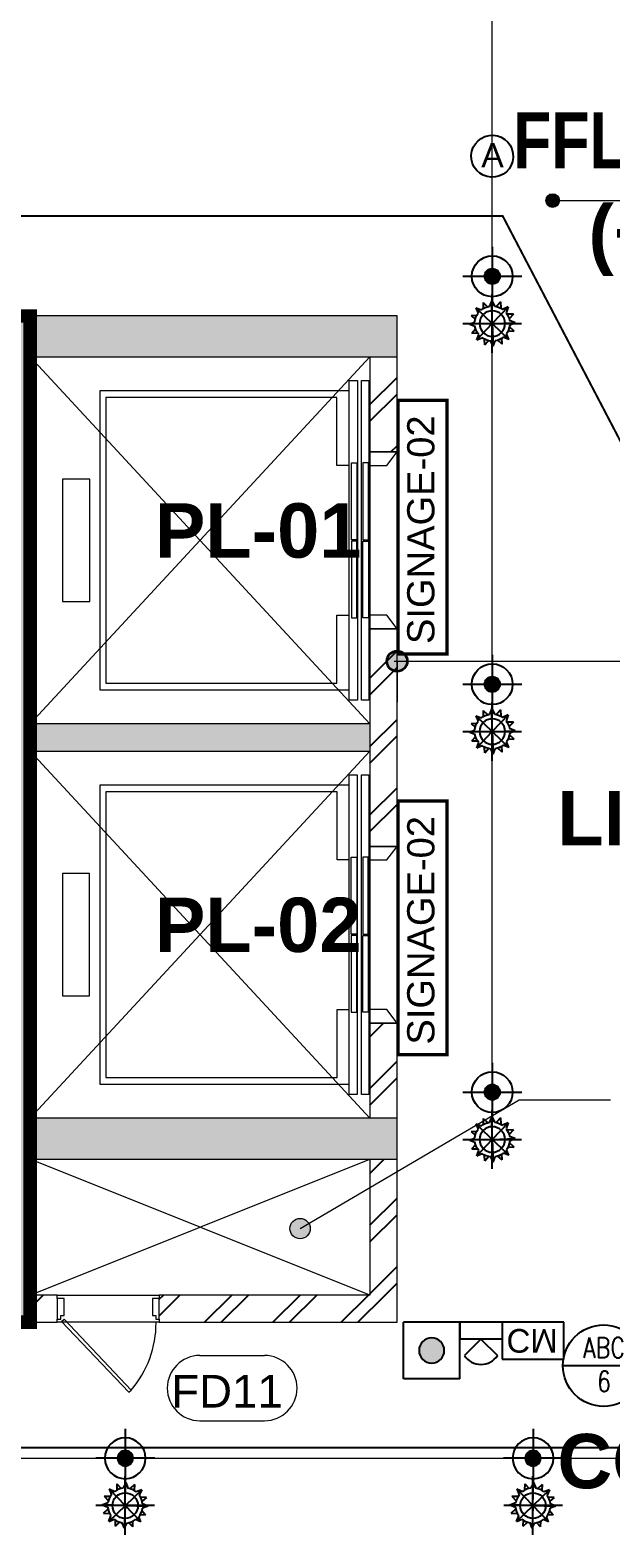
# Model space of a CAD drawing. Header units: millimetres. Extents: x 1706 to 249912, y -487248 to 27192.
# Drawn here: x 100486 to 104759, y -472011 to -460945 of the extents above; entities that cross this region are included whole.
import ezdxf

# ---------------------------------------------------------------- set-up
doc = ezdxf.new("R2010")
doc.units = ezdxf.units.MM
for name, pattern in [('DASHDOT', [1, 0.5, -0.25, 0, -0.25]), ('HIDDEN', [0.375, 0.25, -0.125]), ('Overhead 1_16_', [257.96875, 158.75, -99.21875])]:
    doc.linetypes.add(name, pattern=pattern)
doc.layers.get('0').update_dxf_attribs({"color": 251})
for name, color, linetype in [('25∅', 1, 'DASHDOT'), ('FF-MCP', 1, 'Continuous'), ('FIRE DISTANCE', 1, 'HIDDEN'), ('MCD-CM', 2, 'Continuous'), ('McD-SIGNAGES', 6, 'Continuous'), ('PHE-MULTI SENSOR DETECTOR (ABOVE', 3, 'Continuous'), ('SINAGES', 6, 'Continuous')]:
    doc.layers.add(name, color=color, linetype=linetype)
for name, color, linetype, lineweight in [('A-ANNO-DIMS', 251, 'Continuous', 5), ('A-ANNO-DIMS-200', 251, 'Continuous', 5), ('A-DETL', 251, 'Continuous', 18), ('A-DETL-THIN', 251, 'Continuous', 5), ('A-DOOR', 251, 'Continuous', 5), ('A-DOOR-IDEN', 251, 'Continuous', 5), ('A-FLOR', 251, 'Continuous', 5), ('A-GENM', 251, 'Continuous', 5), ('A-WALL', 251, 'Continuous', 5), ('A-WALL-PATT', 251, 'Continuous', 25), ('G-ANNO-DIMS', 251, 'Continuous', 5), ('G-ANNO-TEXT', 251, 'Continuous', 5), ('M-FIRE-FHC', 251, 'Continuous', 9), ('McD-FIRE-SPRINKLER LINES', 1, 'Continuous', 9), ('McD-Travel-Distance', 192, 'Continuous', 13)]:
    doc.layers.add(name, color=color, linetype=linetype, lineweight=lineweight)
doc.layers.add('FF-PENDENT SPRINKLER', color=7, linetype='Continuous', true_color=0xcc0099)
doc.styles.add('Arial', font='arial.ttf', dxfattribs={"height": 300})
doc.styles.add('Arial Narrow', font='ARIALN.TTF', dxfattribs={"height": 450})
doc.styles.add('Arial_4', font='arial.ttf', dxfattribs={"height": 240})
doc.styles.add('Arial_B_1', font='arialbd.ttf', dxfattribs={"height": 450})
doc.styles.add('Arial_B_4', font='arialbd.ttf', dxfattribs={"width": 0.8, "height": 400})
doc.styles.add('ROMAN', font='romans.shx', dxfattribs={"width": 0.8})
doc.dimstyles.new('RSP_DIM_2_0mm__DOT_', dxfattribs={"dimscale": 304.8, "dimtxt": 409.372389, "dimasz": 1.968504, "dimexe": 0.984252, "dimexo": 0.0625, "dimgap": 0, "dimtad": 1, "dimdec": 0, "dimrnd": 5, "dimzin": 0, "dimdsep": 46, "dimtxsty": 'Arial Narrow', "dimblk1": 'DOTSMALL', "dimblk2": 'DOTSMALL', "dimsah": 1, "dimcen": 0.09, "dimdle": 0.065617, "dimazin": 0, "dimtfac": 1, "dimtdec": 4, "dimtix": 1, "dimtmove": 0, "dimatfit": 3, "dimfxl": 0.656168, "dimfxlon": 1, "dimtvp": 1, "dimtolj": 1, "dimtzin": 0, "dimarcsym": 2})
pattern_1 = [(45, (-45658.5, 463347.42), (-251.44717, 251.44717), []), (45, (-45658.5, 463728.42), (-251.44717, 251.44717), [])]

# ---------------------------------------------------------------- blocks, each defined once
blk = doc.blocks.new('zw$3B71')
at = {"layer": 'FIRE DISTANCE', "linetype": 'Continuous', "ltscale": 100}
blk.add_lwpolyline([(-17800, -2050, 100, 100, 0), (-17798.5, -7100, 100, 100, 0), (-10400, -7100, 100, 100, 0), (-10400, 300, 100, 100, 0), (-17798.5, 300, 0, 0, 0)], format="xyseb", dxfattribs=at)
at = {"layer": 'McD-Travel-Distance', "const_width": 15}
for points in [[(-3042.4, -6384), (-6923.1, 1035.1), (-18782, 1035.1, 0.4093104), (-19281.9, 543.5), (-19291.6, -32.8, 0.4191337), (-18791.6, -541.2), (-18033.5, -541.2)], [(5703.7, -121.2), (5703.7, -7021.4, -0.4142136), (4703.7, -8021.4), (-18900.9, -8021.4, -0.4142136), (-19900.9, -7021.4), (-19900.9, -2229.4, -0.4142136), (-18900.9, -1229.4), (-18033.5, -1229.4)]]:
    blk.add_lwpolyline(points, format="xyb", dxfattribs=at)
blk = doc.blocks.new('UPRIGHT SPRINKLER -68°C')
at = {"color": 5}
for p, q in [((-74.4, 76, 2.6), (-48.5, 65.4, 2.6)), ((-74.4, 76, 2.6), (-64.1, 50.7, 2.6)), ((2.7, 106.3, 2.6), (-9.1, 80.2, 2.6)), ((2.7, 106.3, 2.6), (13.1, 79.3, 2.6)), ((76.2, 73.6, 2.6), (49, 63.2, 2.6)), ((76.2, 73.6, 2.6), (64.6, 46.9, 2.6)), ((-105.9, 3.4, 2.6), (-81.1, 13, 2.6)), ((-105.9, 3.4, 2.6), (-82, -7.4, 2.6)), ((105.4, -2.8, 2.6), (79.4, 9.1, 2.6)), ((-76.5, -72.6, 2.6), (-66.4, -48.8, 2.6)), ((-76.5, -72.6, 2.6), (-52.6, -63.2, 2.6)), ((71.8, -76.8, 2.6), (47.2, -65.7, 2.6)), ((71.8, -76.8, 2.6), (62.3, -51, 2.6)), ((105.4, -2.8, 2.6), (79, -12.9, 2.6)), ((-3.6, -105.1, 2.6), (-12.9, -80.8, 2.6)), ((-3.6, -105.1, 2.6), (7.3, -81.2, 2.6))]:
    blk.add_line(p, q, dxfattribs=at)
at = {"color": 6}
for p, q in [((71.9, -76.9, 2.6), (-74.3, 75.8, 2.6)), ((-36.5, 100.2, 2.6), (-37.7, 71.9, 2.6)), ((-36.5, 100.2, 2.6), (-16.8, 79.1, 2.6)), ((-1.2, -0.5, 2.6), (2.7, 106.3, 2.6)), ((76.2, 73.6, 2.6), (-1.2, -0.5, 2.6)), ((42.9, 97.7, 2.6), (21.4, 77.4, 2.6)), ((42.9, 97.7, 2.6), (42.3, 67.9, 2.6)), ((-1.2, -0.5, 2.6), (-105.9, 3.7, 2.6)), ((-96, 44.9, 2.6), (-78, 25.4, 2.6)), ((-96, 44.9, 2.6), (-68.9, 44.1, 2.6)), ((99.4, 37.6, 2.6), (69.7, 38.9, 2.6)), ((99.4, 37.6, 2.6), (77.9, 17.6, 2.6)), ((-99.2, -35.2, 2.6), (-80.4, -17.8, 2.6)), ((-99.2, -35.2, 2.6), (-73.9, -36.4, 2.6)), ((-76.5, -72.6, 2.6), (-1.2, -0.5, 2.6)), ((-44.9, -94.6, 2.6), (-43.8, -69.5, 2.6)), ((-1.2, -0.5, 2.6), (-3.6, -105.1, 2.6)), ((-1.2, -0.5, 2.6), (105.4, -2.5, 2.6)), ((96.4, -42.9, 2.6), (68.5, -42, 2.6)), ((96.4, -42.9, 2.6), (77.1, -22, 2.6)), ((-44.9, -94.6, 2.6), (-26.1, -77.7, 2.6)), ((36.3, -98.4, 2.6), (18.6, -79.2, 2.6)), ((36.3, -98.4, 2.6), (37.6, -71.8, 2.6))]:
    blk.add_line(p, q, dxfattribs=at)
at = {"color": 5, "elevation": 2.6}
for points in [[(-1.2, -136.4), (-1.2, 135.3)], [(-137, -0.5), (134.7, -0.5)]]:
    blk.add_lwpolyline(points, dxfattribs=at)
at = {"color": 3}
blk.add_circle((-1.2, -0.5, 2.6), 59.2, dxfattribs=at)
at = {"color": 5}
for start, end in [(95.63152, 125.6992), (51.76391, 79.86848), (140.84218, 170.37136), (6.83131, 35.81464), (184.84072, 216.50121), (230.61785, 261.71385), (276.02156, 306.59449), (321.51844, 351.2266)]:
    blk.add_arc((-1.2, -0.5, 2.6), 81.1, start, end, dxfattribs=at)
blk = doc.blocks.new('PENDENT SPRINKLER (RG)')
at = {"linetype": 'Continuous', "extrusion": (0.000667552, -0.000166966, 1)}
h = blk.add_hatch(color=5, dxfattribs=at)
h.dxf.hatch_style = 1
edge = h.paths.add_edge_path()
edge.add_arc((0, 0), 56.7, 44.562, 404.562, ccw=False)
at = {"layer": '25∅', "linetype": 'Continuous', "extrusion": (0.000667552, -0.000166966, 1)}
h = blk.add_hatch(color=5, dxfattribs=at)
h.dxf.hatch_style = 1
edge = h.paths.add_edge_path()
edge.add_arc((0, 0), 56.7, 44.562, 404.562, ccw=False)
at = {"color": 222, "linetype": 'Continuous', "true_color": 0xcc0099, "extrusion": (0.000667073, -0.000166479, 1)}
for points in [[(0, -217), (0, 217)], [(-217, 0), (217, 0)]]:
    blk.add_lwpolyline(points, dxfattribs=at)
at = {"color": 222, "linetype": 'Continuous', "true_color": 0xcc0099, "extrusion": (0.000667552, -0.000166966, 1)}
blk.add_circle((0, 0), 150, dxfattribs=at)
at = {"color": 5, "linetype": 'Continuous', "extrusion": (0.000667552, -0.000166966, 1)}
blk.add_circle((0, 0), 56.7, dxfattribs=at)
at = {"layer": '25∅', "color": 5, "linetype": 'Continuous', "extrusion": (0.000667552, -0.000166966, 1)}
blk.add_circle((0, 0), 56.7, dxfattribs=at)
at = {"layer": 'FF-PENDENT SPRINKLER', "extrusion": (1.02436e-19, 0, -1), "xscale": 1.588226225829954, "yscale": 1.588226225829954, "zscale": 1.588226225829954}
blk.add_blockref('UPRIGHT SPRINKLER -68°C', (-346, 1, -4), dxfattribs=at)
blk = doc.blocks.new('Sprinklre')
at = {"layer": 'McD-FIRE-SPRINKLER LINES'}
for points in [[(59000, -3308), (59000, 17692)], [(47300, -6000), (71300, -6000), (71300, 3057)]]:
    blk.add_lwpolyline(points, dxfattribs=at)
at = {"layer": 'FF-PENDENT SPRINKLER', "rotation": 270}
for p in [(59000, 2692), (59000, -308), (59000, -3308)]:
    blk.add_blockref('PENDENT SPRINKLER (RG)', p, dxfattribs=at)
at = {"layer": 'FF-PENDENT SPRINKLER', "xscale": -1.000000000000001, "rotation": 90}
for p in [(56300, -6000), (59300, -6000)]:
    blk.add_blockref('PENDENT SPRINKLER (RG)', p, dxfattribs=at)
blk = doc.blocks.new('Above false ceiling')
at = {"extrusion": (0.007291, -0.048425, 0.9988)}
blk.add_circle((0, 1, 0), 193, dxfattribs=at)
at = {"style": 'Arial'}
blk.add_text('A', height=222, rotation=0.0001, dxfattribs=at).set_placement((-101, -100, 0))
blk = doc.blocks.new('zw$5F6D')
at = {"layer": 'SINAGES', "color": 151, "const_width": 24.1}
blk.add_lwpolyline([(-932, 0), (932, 0), (932, -359), (-932, -359)], close=True, dxfattribs=at)
at = {"layer": 'SINAGES', "color": 7, "extrusion": (-7.03685e-08, 2.93977e-07, 1), "insert": (-859, -67), "char_height": 200.5, "attachment_point": 1, "text_direction": (1, 0, 0), "style": 'Arial'}
blk.add_mtext_dynamic_manual_height_columns('SIGNAGE-02', width=3079.87, gutter_width=10, heights=[0], dxfattribs=at)
blk = doc.blocks.new('FF-FAS-SCHEMATIC-MANUAL CALL POINT')
blk.add_hatch(color=1).paths.add_polyline_path([(89, 0, 1), (-89, 0, 1)])
at = {"color": 1}
for p, q in [((-200, 200), (200, 200)), ((-200, 200), (-200, -200)), ((200, 200), (200, -200)), ((-200, -200), (200, -200))]:
    blk.add_line(p, q, dxfattribs=at)
blk.add_circle((0, 0), 89.4, dxfattribs=at)
blk = doc.blocks.new('FF-FAS-SCHEMATIC-HOOTER CUM STROBE')
at = {"color": 1}
for p, q in [((-160, 0), (-317, 157)), ((-160, -200), (-160, 200)), ((0, 200), (-160, 200)), ((0, -200), (0, 200)), ((-160, 0), (-317, -157)), ((0, -200), (-160, -200))]:
    blk.add_line(p, q, dxfattribs=at)
blk.add_arc((-209, 0), 191, 124.4384, 235.5616, dxfattribs=at)
blk = doc.blocks.new('Control module-01')
at = {"color": 30, "extrusion": (-0.001975, 7.48253e-06, 0.999998)}
for p, q in [((-219, 261, 0), (219, 261, 0)), ((-219, 0, 0), (-219, 261, 0)), ((219, 261, 0), (219, 0, 0)), ((219, 0, 0), (-219, 0, 0))]:
    blk.add_line(p, q, dxfattribs=at)
at = {"color": 72, "extrusion": (-0.001975, 7.48253e-06, 0.999998), "style": 'Arial'}
blk.add_text('CM', height=167.2, dxfattribs=at).set_placement((-188, 48))
blk = doc.blocks.new('FF-FPS-ABC TYPE EXTINGUISHER -6Kg')
at = {"color": 5, "ltscale": 2}
blk.add_lwpolyline([(-199, 0), (201, 0)], dxfattribs=at)
blk.add_circle((1, 0), 200, dxfattribs=at)
at = {"color": 72, "ltscale": 2, "style": 'ROMAN', "width": 0.8}
for s, p in [('ABC', (-100.9, 38.3)), ('6', (-32.4, -127.2))]:
    blk.add_text(s, height=100, dxfattribs=at).set_placement(p)
blk = doc.blocks.new('Lift Assembly_P - 24 Person Wide Car-New-745523-2ND FLOOR PLAN_')
at = {"layer": 'A-GENM'}
for p, q in [((-900, 100), (-900, -100)), ((-900, 100), (-890, 92)), ((-800, 25), (-890, 92)), ((-800, -100), (-800, 25)), ((390, 92), (300, 25)), ((300, 25), (300, -100)), ((390, 92), (400, 100)), ((400, -100), (400, 100)), ((-1425, -108), (925, -108)), ((-1425, -163), (-1425, -108)), ((-900, -100), (-800, -100)), ((300, -100), (400, -100)), ((925, -108), (925, -163)), ((925, -163), (-1425, -163)), ((-1425, -193), (925, -193)), ((-1425, -253), (-1425, -193)), ((-820, -112), (-820, -151)), ((-255, -112), (-820, -112)), ((-820, -151), (-255, -151)), ((-820, -237), (-820, -197)), ((-820, -197), (-255, -197)), ((-255, -151), (-255, -112)), ((-255, -197), (-255, -237)), ((-245, -112), (320, -112)), ((-245, -151), (-245, -112)), ((320, -151), (-245, -151)), ((-245, -197), (-245, -237)), ((320, -197), (-245, -197)), ((320, -112), (320, -151)), ((320, -237), (320, -197)), ((925, -193), (925, -253)), ((925, -253), (-1425, -253)), ((-1350, -253), (-1350, -2087)), ((-255, -237), (-820, -237)), ((-800, -253), (-800, -342)), ((-245, -237), (320, -237)), ((300, -342), (300, -253)), ((850, -2087), (850, -253)), ((-1300, -342), (-1300, -2043)), ((-800, -342), (-1300, -342)), ((800, -342), (300, -342)), ((800, -2043), (800, -342)), ((-1350, -2087), (850, -2087)), ((-1300, -2043), (800, -2043)), ((-700, -2162), (-700, -2362)), ((200, -2162), (-700, -2162)), ((200, -2362), (200, -2162)), ((-700, -2362), (200, -2362))]:
    blk.add_line(p, q, dxfattribs=at)
blk = doc.blocks.new('Lift Assembly_P - 24 Person Wide Car-New-V1-2ND FLOOR PLAN_')
at = {"layer": 'A-GENM'}
for p, q in [((-1425, -162.5), (-1425, -107.5)), ((-1425, -107.5), (925, -107.5)), ((925, -107.5), (925, -162.5)), ((925, -162.5), (-1425, -162.5)), ((-1425, -252.5), (-1425, -192.5)), ((-1425, -192.5), (925, -192.5)), ((-255, -111.5), (-820, -111.5)), ((-820, -111.5), (-820, -151.5)), ((-820, -151.5), (-255, -151.5)), ((-820, -196.5), (-255, -196.5)), ((-820, -236.5), (-820, -196.5)), ((-255, -151.5), (-255, -111.5)), ((-255, -196.5), (-255, -236.5)), ((-245, -151.5), (-245, -111.5)), ((-245, -111.5), (320, -111.5)), ((320, -151.5), (-245, -151.5)), ((320, -196.5), (-245, -196.5)), ((-245, -196.5), (-245, -236.5)), ((320, -111.5), (320, -151.5)), ((320, -236.5), (320, -196.5)), ((925, -192.5), (925, -252.5)), ((925, -252.5), (-1425, -252.5)), ((-1350, -252.5), (-1350, -2086.5)), ((-255, -236.5), (-820, -236.5)), ((-800, -252.5), (-800, -342.5)), ((-245, -236.5), (320, -236.5)), ((300, -342.5), (300, -252.5)), ((850, -2086.5), (850, -252.5)), ((-800, -342.5), (-1300, -342.5)), ((-1300, -342.5), (-1300, -2042.5)), ((800, -342.5), (300, -342.5)), ((800, -2042.5), (800, -342.5)), ((-1350, -2086.5), (850, -2086.5)), ((-1300, -2042.5), (800, -2042.5)), ((200, -2161.5), (-700, -2161.5)), ((-700, -2161.5), (-700, -2361.5)), ((200, -2361.5), (200, -2161.5)), ((-700, -2361.5), (200, -2361.5))]:
    blk.add_line(p, q, dxfattribs=at)
blk = doc.blocks.new('NEW SHAFT DOOR - FD11 - 750x2250 --1875618-2ND FLOOR PLAN_')
at = {"layer": 'A-DOOR'}
for p, q in [((-151, 615), (-169, 598)), ((325, 76), (-169, 598)), ((343, 93), (-151, 615)), ((-350, 76), (-375, 76)), ((-375, 76), (-375, -74)), ((-350, 50), (-350, 76)), ((-325, 50), (-350, 50)), ((-325, -74), (-325, 50)), ((343, 93), (325, 76)), ((325, 50), (325, -74)), ((350, 50), (325, 50)), ((375, 76), (350, 76)), ((350, 76), (350, 50)), ((375, -74), (375, 76)), ((-375, -74), (-325, -74)), ((325, -74), (375, -74))]:
    blk.add_line(p, q, dxfattribs=at)
blk.add_arc((418, 101), 770, 139.7534, 180, dxfattribs=at)
blk = doc.blocks.new('DIMBLOCK145-2ND FLOOR PLAN_')
at = {"layer": 'A-ANNO-DIMS-200', "lineweight": 35, "transparency": 16777216}
h = blk.add_hatch(color=256, dxfattribs=at)
edge = h.paths.add_edge_path()
edge.add_arc((217821, -465586), 75, 0, 360)
h = blk.add_hatch(color=256, dxfattribs=at)
edge = h.paths.add_edge_path()
edge.add_arc((222821, -465586), 75, 0, 360)
at = {"layer": 'A-ANNO-DIMS-200', "transparency": 16777216}
for p, q in [((217821, -465586), (217821, -465386)), ((222821, -465586), (222821, -465386)), ((217801, -465586), (222841, -465586)), ((217821, -465586), (217821, -465886)), ((222821, -465586), (222821, -465886))]:
    blk.add_line(p, q, dxfattribs=at)
at = {"layer": 'A-ANNO-DIMS-200', "lineweight": 35, "transparency": 16777216}
for centre in [(217821, -465586), (222821, -465586)]:
    blk.add_circle(centre, 75, dxfattribs=at)
at = {"layer": 'A-ANNO-DIMS-200', "color": 0, "transparency": 16777216, "insert": (219945, -465069), "char_height": 400, "width": 904.52, "attachment_point": 1, "line_spacing_factor": 0.974696, "style": 'Arial Narrow'}
blk.add_mtext('5000', dxfattribs=at)
blk = doc.blocks.new('_DotSmall')
at = {"color": 0, "linetype": 'ByBlock', "const_width": 0.5}
blk.add_lwpolyline([(-0.0625, 0, 1), (0.0625, 0, 1)], format="xyb", close=True, dxfattribs=at)
blk = doc.blocks.new('Door Tag_01 - Door Tag_01-913865-2ND FLOOR PLAN_')
at = {"layer": 'A-DOOR-IDEN'}
for p, q in [((-0.904, 1.252), (1.471, 1.252)), ((-0.904, -1.148), (1.471, -1.148))]:
    blk.add_line(p, q, dxfattribs=at)
for centre, start, end in [((-0.904, 0.052), 90, 270), ((1.471, 0.052), 270, 90)]:
    blk.add_arc(centre, 1.2, start, end, dxfattribs=at)
blk = doc.blocks.new('A$Cdfc9e3fe')
at = {"layer": 'A-WALL-PATT'}
for points in [[(-19000, 0), (-13215, 0), (-13213, 20), (-13185, 20), (-13185, 0), (-12315, 0), (-12313, 20), (-12285, 20), (-12285, 0), (-11415, 0), (-11413, 20), (-11385, 20), (-11385, 0), (-7700, 0), (-7700, 300), (-19000, 300)], [(-10700, -7100), (-10400, -7100), (-10400, 0), (-10700, 0), (-10700, -465), (-10680, -467), (-10680, -495), (-10700, -495), (-10700, -1365), (-10680, -1367), (-10680, -1395), (-10700, -1395), (-10700, -2485), (-10680, -2487), (-10680, -2515), (-10700, -2515), (-10700, -6800)], [(-10400, -2900), (-7900, -2900), (-7900, -2700), (-10400, -2700)], [(-10400, -5900), (-7700, -5900), (-7700, -5600), (-10400, -5600)]]:
    blk.add_hatch(color=256, dxfattribs=at).paths.add_polyline_path(points)
h = blk.add_hatch(dxfattribs=at)
h.set_pattern_fill('FP_2', color=256, style=0, pattern_type=2)
h.set_pattern_definition(pattern_1)
h.paths.add_polyline_path([(-7707.8, -5600), (-7700, -5600), (-7700, -4900), (-7900, -4900), (-7900, -5600)])
h.paths.add_polyline_path([(-7700, -3600), (-7700, -2000), (-7900, -2000), (-7900, -3600), (-7707.8, -3600)])
h.paths.add_polyline_path([(-7700, -700), (-7700, 0), (-7900, 0), (-7900, -700)])
h = blk.add_hatch(dxfattribs=at)
h.set_pattern_fill('FP_2', color=256, style=0, pattern_type=2)
h.set_pattern_definition(pattern_1)
h.paths.add_polyline_path([(-7700, -6900), (-7700, -5900), (-7900, -5900), (-7900, -6900)])
h = blk.add_hatch(dxfattribs=at)
h.set_pattern_fill('FP_2', color=256, style=0, pattern_type=2)
h.set_pattern_definition(pattern_1)
h.paths.add_polyline_path([(-9450, -7100), (-7700, -7100), (-7700, -6900), (-9450, -6900), (-9450, -7076.2)])
h.paths.add_polyline_path([(-10400, -7100), (-10200, -7100), (-10200, -6900), (-10400, -6900), (-10400, -7050.2)])
at = {"layer": 'G-ANNO-DIMS'}
h = blk.add_hatch(color=256, dxfattribs=at)
edge = h.paths.add_edge_path()
edge.add_arc((-6555.9, 1148.6), 50, 0, 360)
at = {"layer": 'G-ANNO-TEXT'}
h = blk.add_hatch(color=256, dxfattribs=at)
edge = h.paths.add_edge_path()
edge.add_arc((-8413.5, -6410.8), 75, 0, 360)
at = {"layer": 'A-DETL'}
for p, q in [((-10400, -2700), (-7900, 0)), ((-10400, 0), (-7900, -2700)), ((-10400, -5600), (-7900, -2900)), ((-10400, -2900), (-7900, -5600))]:
    blk.add_line(p, q, dxfattribs=at)
at = {"layer": 'A-DETL-THIN'}
for p, q in [((-7900, -6900), (-10400, -5900)), ((-10400, -6900), (-7900, -5900))]:
    blk.add_line(p, q, dxfattribs=at)
at = {"layer": 'A-FLOR'}
for p, q in [((-7900, -700), (-7900, -800)), ((-7700, -700), (-7900, -700)), ((-7775, -800), (-7700, -700)), ((-7900, -800), (-7775, -800)), ((-7900, -800), (-7900, -1900)), ((-7775, -1900), (-7900, -1900)), ((-7900, -1900), (-7900, -2000)), ((-7700, -2000), (-7775, -1900)), ((-7900, -2000), (-7700, -2000)), ((-7900, -3700), (-7900, -4800))]:
    blk.add_line(p, q, dxfattribs=at)
at = {"layer": 'A-WALL'}
for p, q in [((-7700, 300), (-19000, 300)), ((-7700, -700), (-7700, 300)), ((-10400, 0), (-7700, 0)), ((-10400, -2700), (-10400, 0)), ((-7900, 0), (-7900, -700)), ((-7900, -700), (-7700, -700)), ((-7900, -2000), (-7900, -3600)), ((-7700, -2000), (-7900, -2000)), ((-7700, -3600), (-7700, -2000)), ((-7900, -2700), (-10400, -2700)), ((-10400, -2900), (-7900, -2900)), ((-10400, -5600), (-10400, -2900)), ((-7900, -3600), (-7700, -3600)), ((-7900, -4900), (-7900, -5600)), ((-7700, -4900), (-7900, -4900)), ((-7700, -7100), (-7700, -4900)), ((-7700, -5600), (-10400, -5600)), ((-10400, -5900), (-7700, -5900)), ((-10400, -7100), (-10400, -5900)), ((-7900, -5900), (-7900, -6900)), ((-10200, -6900), (-10400, -6900)), ((-10200, -6926.2), (-10200, -6900)), ((-10200, -6900), (-9450, -6900)), ((-7900, -6900), (-9450, -6900)), ((-9450, -6900), (-9450, -6926.2)), ((-10200, -7100), (-10200, -7076.2)), ((-9450, -7076.2), (-9450, -7100)), ((-10700, -7100), (-10200, -7100)), ((-9450, -7100), (-10200, -7100)), ((-9450, -7100), (-7700, -7100))]:
    blk.add_line(p, q, dxfattribs=at)
at = {"layer": 'G-ANNO-DIMS'}
for p, q in [((-6555.9, 1148.6), (-6183.9, 1148.6)), ((-6183.9, 1148.6), (-2839.4, 1148.6))]:
    blk.add_line(p, q, dxfattribs=at)
blk.add_circle((-6555.9, 1148.6), 50, dxfattribs=at)
at = {"layer": 'G-ANNO-TEXT'}
for p, q in [((-8413.5, -6410.8), (-6800.8, -5463)), ((-6800.8, -5463), (-6128.9, -5463))]:
    blk.add_line(p, q, dxfattribs=at)
blk.add_circle((-8413.5, -6410.8), 75, dxfattribs=at)
at = {"layer": 'A-DOOR', "rotation": 180}
blk.add_blockref('NEW SHAFT DOOR - FD11 - 750x2250 --1875618-2ND FLOOR PLAN_', (-9825, -7000), dxfattribs=at)
at = {"layer": 'A-DOOR-IDEN', "xscale": 199.9999999999999, "yscale": 199.9999999999999, "zscale": 199.9999999999999}
blk.add_blockref('Door Tag_01 - Door Tag_01-913865-2ND FLOOR PLAN_', (-8970.2, -7594.3), dxfattribs=at)
at = {"layer": 'A-GENM', "rotation": 270}
for name, p in [('Lift Assembly_P - 24 Person Wide Car-New-V1-2ND FLOOR PLAN_', (-7800, -1600)), ('Lift Assembly_P - 24 Person Wide Car-New-745523-2ND FLOOR PLAN_', (-7800, -4500))]:
    blk.add_blockref(name, p, dxfattribs=at)
at = {"layer": 'A-DOOR-IDEN', "insert": (-9361.1, -7487.1), "char_height": 240, "width": 1074.261, "attachment_point": 1, "style": 'Arial_4'}
blk.add_mtext('FD11', dxfattribs=at)
at = {"layer": 'G-ANNO-DIMS', "insert": (-6847.3, 1797.3), "char_height": 412.698, "width": 3858.868, "attachment_point": 1, "line_spacing_factor": 0.941778, "style": 'Arial_B_4'}
blk.add_mtext('FFL+ 310.350 m', dxfattribs=at)
at = {"layer": 'G-ANNO-TEXT', "char_height": 400, "attachment_point": 1, "style": 'Arial_B_1'}
for s, insert, width in [('(+ 10.950 m)', (-6291.9, 1114.6), 3168.269), ('PL-01', (-9482.8, -1077.3), 1500.759), ('LIFT LOBBY', (-6520.7, -3192.7), 3232.404), ('PL-02', (-9482.8, -3977.3), 1500.759), ('CORRIDOR', (-6520.7, -7921), 2988.691)]:
    blk.add_mtext(s, dxfattribs=dict(at, insert=insert, width=width))
at = {"layer": 'A-ANNO-DIMS'}
dim = blk.add_linear_dim(base=(-2700, -2238.2), p1=(-7700, -2038.2), p2=(-2700, -2038.2), dimstyle='RSP_DIM_2_0mm__DOT_', override={"dimpost": '<>', "dimfxl": 5000.001978}, dxfattribs=at)
dim.commit()
dim.dimension.update_dxf_attribs({"geometry": 'DIMBLOCK145-2ND FLOOR PLAN_', "text_midpoint": (-5200, -2034), "insert": (-225521.4, 463347.4)})

msp = doc.modelspace()

# ---------------------------------------------------------------- block references
msp.add_blockref('A$Cdfc9e3fe', (110885.701, -463347.417))

# ---------------------------------------------------------------- next in the draw order: block references
at = {"layer": 'M-FIRE-FHC'}
msp.add_blockref('zw$3B71', (110885.699, -463347.417), dxfattribs=at)

# ---------------------------------------------------------------- next in the draw order: block references
at = {"layer": 'FF-MCP', "extrusion": (0.001396, 0.001398, 0.999998), "xscale": -1.039279438123577, "yscale": 1.039279438123577, "zscale": 1.039279438123578, "rotation": 270.0733660497727}
msp.add_blockref('FF-FAS-SCHEMATIC-MANUAL CALL POINT', (103439.746, -470654.749, -513.348), dxfattribs=at)
at = {"layer": 'FF-MCP', "ltscale": 2, "extrusion": (0.001396, 0.001398, 0.999998), "xscale": 0.7756781486836916, "yscale": 0.7756781486836916, "zscale": 0.7756781486836916, "rotation": 89.99989636311264}
msp.add_blockref('FF-FAS-SCHEMATIC-HOOTER CUM STROBE', (103802.472, -470446.596, -513.348), dxfattribs=at)
at = {"layer": 'FF-MCP', "lineweight": 0, "extrusion": (0.001975, -7.4826e-06, 0.999998), "xscale": 1.500000000000002, "yscale": 1.500000000000002, "zscale": 1.500000000000002}
msp.add_blockref('FF-FPS-ABC TYPE EXTINGUISHER -6Kg', (104704.451, -470766.319, 210.343), dxfattribs=at)
at = {"layer": 'MCD-CM', "color": 5, "linetype": 'Overhead 1_16_', "xscale": -1.039279438123578, "yscale": 1.039279438123576, "zscale": 1.039279438123576, "rotation": 179.9998953152101}
msp.add_blockref('Control module-01', (104185.777, -470446.854, -0.564), dxfattribs=at)
at = {"layer": 'McD-FIRE-SPRINKLER LINES'}
msp.add_blockref('Sprinklre', (44885.699, -465447.381), dxfattribs=at)
at = {"layer": 'McD-SIGNAGES', "rotation": 90}
for p in [(103192.909, -464600.587), (103192.909, -467546.541)]:
    msp.add_blockref('zw$5F6D', p, dxfattribs=at)
at = {"layer": 'PHE-MULTI SENSOR DETECTOR (ABOVE', "xscale": 0.8, "yscale": 0.8, "zscale": 0.8}
msp.add_blockref('Above false ceiling', (103885.699, -461873.391), dxfattribs=at)

doc.saveas('drawing.dxf')
